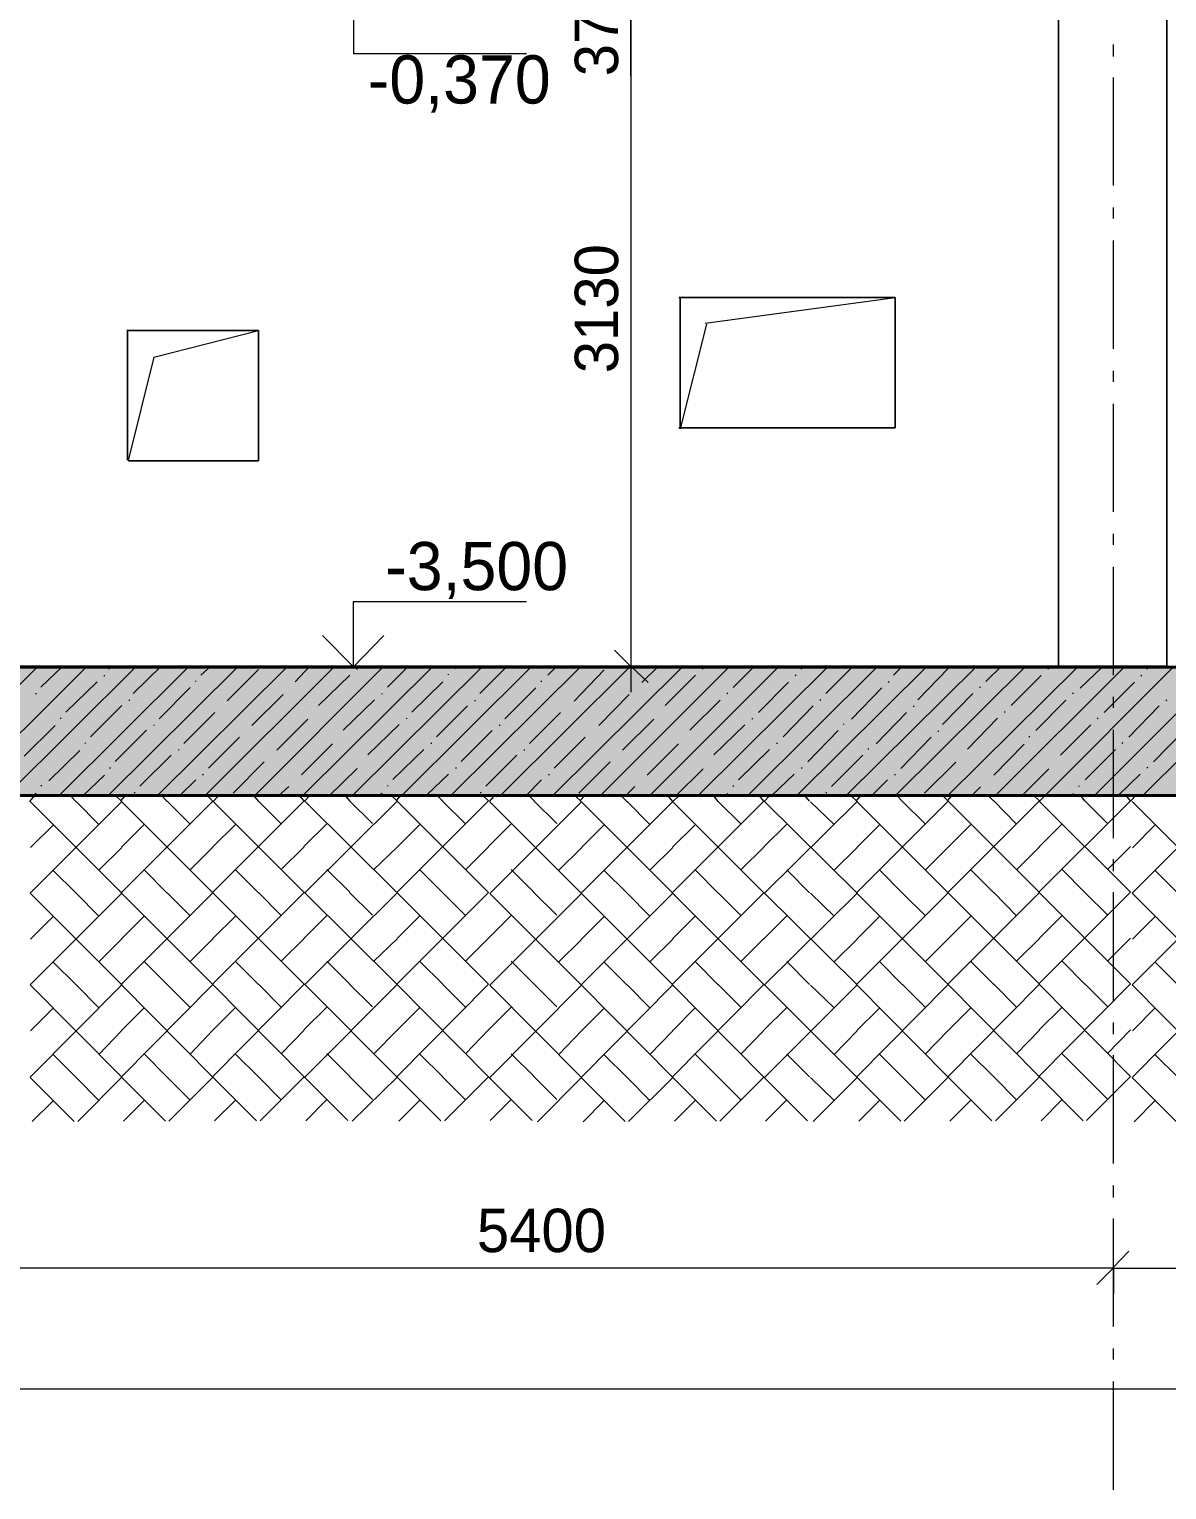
# Model space of a CAD drawing. Header units: millimetres. Extents: x -136833 to 49383, y -8033 to 344618.
# Drawn here: x -22950 to -17697, y -463 to 6284 of the extents above; entities that cross this region are included whole.
import ezdxf

# ---------------------------------------------------------------- set-up
doc = ezdxf.new("R2010")
doc.units = ezdxf.units.MM
doc.layers.add('PDF _Геометрия', color=7, linetype='Continuous', true_color=0x1d1d1d)
doc.layers.add('PDF _Сплошная заливка', color=7, linetype='Continuous', true_color=0xffffff)
doc.layers.add('PDF _Текст', color=7, linetype='Continuous')

msp = doc.modelspace()

# ---------------------------------------------------------------- hatches: boundary and pattern name
at = {"layer": 'PDF _Сплошная заливка', "transparency": 33554559}
h = msp.add_hatch(color=256, dxfattribs=at)
h.paths.add_polyline_path([(-50950.617204525, 2746.152383709788), (-50950.617204525, 3341.472330527752), (-104045.4232660861, 3341.472330527752), (-104045.4232660861, 2746.152383709788)])
h.paths.add_polyline_path([(-26352.24833949412, 3341.472330527752), (-26352.24833949412, 2746.152383709788), (646.2711272356682, 2746.152383709788), (646.2711272356391, 3341.472330527752), (-4602.735479654424, 3341.472330527752), (-4602.735479654424, 3279.519184087328), (-4848.253530621863, 3279.519184087328), (-4848.253530621863, 3341.472330527752)])
h.paths.add_polyline_path([(-26398.81210778105, 2746.152383709788), (-26398.81210778105, 3341.472330527752), (-50899.8203663938, 3341.472330527752), (-50899.8203663938, 2746.152383709788)])

# ---------------------------------------------------------------- linework, layer by layer
at = {"layer": 'PDF _Геометрия', "color": 7, "lineweight": 9}
for points in [[(-20171.69291830483, 19240.17057958358), (-20171.69291830483, 15239.73778873511), (-20171.69291830483, 14922.26440974363), (-20171.69291830483, 11040.35167173834), (-20171.69291830483, 10722.87828581214), (-20171.69291830483, 6841.026497061725), (-20171.69291830483, 6472.931013668903), (-20171.69291830483, 3221.244826264538)], [(-20171.69291830483, 6066.559127751815), (-20171.69291830483, 6506.913853595376), (-20171.69291830483, 6658.786935086261)], [(-18197.53426445866, 3341.96540177814), (-18197.53426445866, 6474.404342236988), (-18197.53426445866, 3341.96540177814), (-23099.22360341856, 3341.96540177814)], [(-22375.53502430864, 6471.70911707601), (-21452.70253368947, 6471.70911707601), (-21452.70253368947, 6171.405237707932)], [(-17697.41407215098, 3341.8202761692), (-17697.41407215098, 6473.991298729809), (-17697.41407215098, 3341.8202761692), (-18197.01347413896, 3341.8202761692)], [(-17943.08714907405, 6158.310796604436), (-17943.08714907405, 6213.328571397041)], [(-21454.57049727491, 6172.025761482345), (-20654.26503368946, 6172.025761482345)], [(-17943.08714907405, 5561.40907398943), (-17943.08714907405, 6060.933415303501)], [(-17943.08714907405, 5409.020826697038), (-17943.08714907405, 5459.791590999835)], [(-17943.08714907405, 4807.519900305263), (-17943.08714907405, 5307.472403433182)], [(-19828.29427802638, 4925.860382765958), (-18952.10157215099, 5044.324377331087), (-19950.96125684895, 5044.324377331087), (-18952.10157215099, 5044.324377331087), (-18952.10157215099, 4442.900222556648), (-19950.96125684895, 4442.900222556648), (-18952.10157215099, 4442.900222556648), (-18952.10157215099, 5044.324377331087)], [(-22374.23138205135, 4769.180138362347), (-21891.4044567664, 4891.425780654116), (-22492.37549263239, 4891.425780654116), (-21891.4044567664, 4891.425780654116), (-21891.4044567664, 4290.45474478814), (-22492.37549263239, 4290.45474478814), (-21891.4044567664, 4290.45474478814), (-21891.4044567664, 4891.425780654116)], [(-19943.15868590461, 4438.516439270382), (-19820.7313798433, 4921.276215254834)], [(-22492.29245637689, 4290.837000447354), (-22373.97657215102, 4768.848297501864)], [(-17943.08714907405, 4655.483846299831), (-17943.08714907405, 4706.399631783818)], [(-17943.08714907405, 4054.411074650468), (-17943.08714907405, 4553.659191204456)], [(-17943.08714907405, 3901.670641142545), (-17943.08714907405, 3952.586419555083)], [(-17943.08714907405, 3300.597869493179), (-17943.08714907405, 3800.55036554966)], [(-21757.80034294502, 3339.14039028718), (-21452.70253368947, 3339.14039028718), (-21452.70253368947, 3639.437571215726)], [(-21454.57049727491, 3640.61350739434), (-20654.26503368946, 3640.61350739434)], [(251.0965281952522, 3341.635848157676), (640.3263124645455, 3341.635848157676), (640.3263124645455, 2744.744145094653), (-104032.8002238456, 2744.744145094653)], [(-22327.28899841341, 3340.684997855612), (-21759.79387984332, 3340.684997855612)], [(-21604.24186567692, 3338.195970012289), (-21303.5438798433, 3338.195970012289)], [(-20171.69291830483, 3339.825835297327), (-20290.27392040292, 3339.825835297327)], [(-20171.91173880039, 3340.811502547725), (-20066.40445676638, 3340.811502547725)], [(-17943.08714907405, 3148.561815487757), (-17943.08714907405, 3199.477593900286)], [(-17943.08714907405, 2547.489043838384), (-17943.08714907405, 3046.730251591233)], [(-17943.08714907405, 2394.74861033047), (-17943.08714907405, 2449.904490431666)], [(-17943.08714907405, 1793.675838681097), (-17943.08714907405, 2297.157148122612)], [(-17943.08714907405, 1641.639784675674), (-17943.08714907405, 1696.084376473239)], [(-17943.08714907405, 1044.102735212476), (-17943.08714907405, 1544.048322467816)], [(-17943.08714907405, 887.8196707172474), (-17943.08714907405, 942.9755508184435)], [(-17943.08714907405, 290.9939095576801), (-17943.08714907405, 790.2351173105299)], [(-17943.08714907405, 561.828843015418), (-17943.08714907405, 667.9005086005991)], [(-23344.96627004353, 561.828843015418), (-17943.08714907405, 561.828843015418), (-17943.08714907405, 443.0299635631118)], [(-17941.92138945479, 561.3654535426404), (-11994.28907215092, 561.3654535426404), (-11994.28907215092, 442.3830325893587)], [(-17943.08714907405, 138.2465672486269), (-17943.08714907405, 189.1623456611642)], [(-103561.8408001549, 3.167346987033852), (175.3022740030137, 3.167346987033852)], [(-17943.08714907405, -462.826204400747), (-17943.08714907405, 37.12629165573344)]]:
    msp.add_lwpolyline(points, dxfattribs=at)
at = {"layer": 'PDF _Геометрия', "color": 7, "lineweight": 40}
for points in [[(-26094.16930326229, 6470.198517900822), (-7844.168879843215, 6470.198517900822), (-7844.168879843215, 3337.501468053694), (-26094.16930326229, 3337.501468053694)], [(-26349.72172588776, 2744.621698923375), (649.1003509261063, 2744.621698923375), (649.1003509261063, 3341.472330527752), (149.8081344410311, 3341.472330527752)]]:
    msp.add_lwpolyline(points, dxfattribs=at)
at = {"layer": 'PDF _Геометрия', "color": 7, "lineweight": 9}
for points in [[(-19943.56791830483, 5039.342342859168), (-19943.56791830483, 4438.278452905172)], [(-22496.81311061255, 4894.726541626268), (-22496.81311061255, 4292.951380550675)]]:
    msp.add_lwpolyline(points, close=True, dxfattribs=at)
at = {"layer": 'PDF _Геометрия', "color": 7, "lineweight": 18}
for points in [[(-21452.70253368947, 3339.14039028718), (-21596.6812751359, 3483.119131733624)], [(-21452.36136162185, 3338.407293447234), (-21312.31791830485, 3482.566898508586)], [(-20171.69291830483, 3339.825835297327), (-20247.97483931712, 3416.107756309603)], [(-20169.06178333552, 3338.299773223974), (-20092.72657215099, 3266.125587461564)], [(-17945.06887777182, 563.2626597666795), (-17872.89484138176, 638.9676584728231)], [(-17943.08714907405, 561.828843015418), (-18019.45736936375, 485.4586297971846)]]:
    msp.add_lwpolyline(points, dxfattribs=at)
at = {"layer": 'PDF _Геометрия', "lineweight": 9}
for points in [[(-23510.08124602296, 2745.416630171742), (-22909.19291830486, 3342.24753851492)], [(-23281.84155153274, 2745.671574246519), (-22681.06791830486, 3342.37939633242)], [(-23054.27971853492, 2745.883314413303), (-22452.94291830486, 3342.462446596214)], [(-22896.73701339688, 3244.690815862989), (-22795.13041830486, 3342.235795696578)], [(-22817.30372327811, 2740.23182073087), (-22216.04387984333, 3337.40874672928)], [(-22589.04851785752, 2740.336580580803), (-21987.91887984332, 3337.374909391564)], [(-22583.97483931713, 3329.785564873145), (-22567.00541830485, 3342.684972072143)], [(-22470.15313337195, 3215.87707792472), (-22338.88041830485, 3343.071394199264)], [(-22360.79439566139, 2741.053280263514), (-21759.79387984332, 3337.947408240922)], [(-22157.1012518085, 3300.459530359142), (-22110.75541830485, 3342.7185664874)], [(-22137.14036427908, 2744.041026135129), (-21540.44291830485, 3340.745165289843)], [(-22035.49825082433, 3181.387344739164), (-21891.4044567664, 3325.487810941419)], [(-21908.86677764947, 2744.607015456432), (-21312.31791830485, 3341.149167947057)], [(-21722.2612192111, 3269.245715649232), (-21654.50541830486, 3341.105090649232)], [(-21685.39735252349, 2745.094116248713), (-21084.19291830485, 3341.482085286773)], [(-21457.11565809349, 2744.811513214318), (-20856.06791830485, 3341.726307724471)], [(-21435.15445676638, 3325.665934763239), (-21435.15445676638, 3330.467323755775)], [(-21295.83547761946, 3244.347837608969), (-21198.25541830485, 3341.243409694459)], [(-21228.82836692448, 2745.140248337001), (-20627.94291830485, 3342.572332309405)], [(-21001.23160015176, 2745.377473075306), (-20399.81791830485, 3342.634664561613)], [(-20982.52340073968, 3328.786324232623), (-20970.13041830485, 3341.871915328477)], [(-20868.96317744958, 3214.772701371422), (-20742.00541830485, 3342.41773588062)], [(-20772.93450255379, 2746.216499960857), (-20171.69291830483, 3342.602427874969)], [(-20556.05144970017, 3300.010226695417), (-20513.88041830483, 3342.181265004477)], [(-20535.90433141243, 2740.587059559243), (-19934.7938798433, 3337.530676021389)], [(-20434.45992655028, 3180.558597724844), (-20294.52945676638, 3324.642669444615)], [(-20312.14859926965, 2744.131156153332), (-19715.44291830483, 3340.830034549631)], [(-20121.0585574556, 3265.662931875194), (-20048.8563798433, 3337.166815717849)], [(-20084.5212486949, 2743.970985497185), (-19487.31791830482, 3341.17431588724)], [(-19860.39326339685, 2744.401409724848), (-19259.19291830483, 3341.410067168964)], [(-19842.44984223637, 3327.732230513279), (-19838.27945676638, 3332.595414000453)], [(-19698.95633855024, 3243.352779129486), (-19601.38041830485, 3340.92869937488)], [(-19632.06956235823, 2744.724697964303), (-19031.06791830483, 3341.526262602728)], [(-19403.7402506832, 2744.936668012527), (-18802.94291830483, 3342.224654148557)], [(-19385.82472366048, 3328.301938960564), (-19373.25541830485, 3340.871244316214)], [(-19271.78604110007, 3214.736348323112), (-19145.13041830483, 3341.398807870651)], [(-19176.11273233859, 2745.026266730419), (-18574.81791830483, 3342.104210782371)], [(-18959.07558701649, 3299.735935983185), (-18917.00541830483, 3341.806104694843)], [(-18947.77362817399, 2745.698061532373), (-18346.69291830483, 3342.553516685363)], [(-18846.22105278858, 3186.047090188745), (-18706.4284952279, 3330.051669294456)], [(-18710.70068267576, 2740.659642921611), (-18109.7938798433, 3337.332476510571)], [(-18532.5615839883, 3270.450623111262), (-18460.75541830482, 3342.256788794733)], [(-18487.54817683368, 2743.841528058537), (-17890.44291830482, 3340.235173420409)], [(-18259.18527068741, 2744.124934883689), (-17662.31791830482, 3340.992287266262)], [(-18245.63358460578, 3327.384081304996), (-18241.40445676637, 3331.620100064817)], [(-18097.51643469029, 3239.822452284175), (-17995.73137984327, 3337.362436358441)], [(-18030.81676799808, 2744.274663712767), (-17434.19291830481, 3340.898513406018)], [(-17807.42571163304, 2744.279572248996), (-17206.06791830481, 3341.363199048669)], [(-17789.1260465813, 3327.796724168581), (-17776.38041830482, 3340.542352445043)], [(-22781.00844589357, 3129.68767453093), (-22637.19772599718, 3269.424342041505)], [(-22602.10157215102, 3295.178066177864), (-22602.10157215102, 3299.253411708386)], [(-22350.95476205861, 3098.083910963217), (-22207.26984138179, 3242.453806012359)], [(-22180.94772599716, 3270.139431479299), (-22180.94772599716, 3274.230294746253)], [(-21751.01984138177, 3242.649382588977), (-21751.01984138177, 3242.649382588977)], [(-21614.20674410711, 3159.989857036858), (-21470.25061061254, 3299.828941084249)], [(-21184.14730195953, 3129.294726796147), (-21040.32272599715, 3268.98641228872)], [(-21014.00061061254, 3300.778625298842), (-21014.00061061254, 3304.905760892424)], [(-20754.07585632282, 3097.755405420482), (-20610.39484138177, 3241.436413453724)], [(-20584.07272599716, 3269.324991075139), (-20584.07272599716, 3273.467948831462)], [(-20154.14484138177, 3242.536901587878), (-20154.14484138177, 3242.536901587878)], [(-20013.12862950463, 3159.732296846881), (-19873.37561061254, 3299.485315738974)], [(-19583.03568022084, 3128.167844359438), (-19443.44772599715, 3267.755798583133)], [(-19412.53777287429, 3296.966063511579), (-19408.35157215098, 3301.152264234876)], [(-19152.93747637427, 3097.059286287654), (-19013.51984138174, 3241.37548432369)], [(-18982.62570351221, 3265.950462657224), (-18978.42368753561, 3270.159325378298)], [(-18561.48734985139, 3244.458777287094), (-18557.26984138176, 3244.458777287094)], [(-18416.10882893289, 3159.210310615495), (-18276.50061061251, 3298.82541775265)], [(-17985.99820648452, 3127.854365494964), (-17846.57272599713, 3267.27985305974)], [(-17815.72151524371, 3296.101609483038), (-17811.47657215098, 3300.353469265473)], [(-22917.96695676641, 3212.707257659103), (-22917.96695676641, 3216.76435427374)], [(-22488.039072151, 3181.421109493501), (-22488.039072151, 3185.500657744295)], [(-21921.58339954527, 3067.063391374818), (-21777.34195676638, 3211.311513134774)], [(-21500.29119579424, 3045.775669060805), (-21356.18811061254, 3185.757502075033)], [(-21321.09195676638, 3211.631695740337), (-21321.09195676638, 3215.74753472441)], [(-20891.164072151, 3180.461635567973), (-20891.164072151, 3184.593289805366)], [(-20319.84129983117, 3066.714927281894), (-20180.46695676638, 3210.253849795869)], [(-19899.20678052619, 3045.298081407783), (-19759.31311061254, 3185.198551260441)], [(-19728.3915381199, 3214.170545466796), (-19724.21695676637, 3218.351928862935)], [(-19298.47946875783, 3182.800871544791), (-19294.289072151, 3186.998095963544)], [(-18732.29780974248, 3071.971267556863), (-18592.3659952279, 3215.41201784434)], [(-18302.18488201618, 3044.513870143427), (-18162.43811061252, 3184.267537200639)], [(-18131.57528048933, 3213.573811168638), (-18127.34195676637, 3217.807141951739)], [(-17701.66321112725, 3182.373658513466), (-17697.41407215098, 3186.622804576246)], [(-22667.09429848511, 3015.748463268811), (-22523.13522599718, 3159.707535756749)], [(-22237.03991077955, 2984.253266555173), (-22093.20734138177, 3128.092496001488)], [(-22066.88522599716, 3159.903335262849), (-22066.88522599716, 3159.903335262849)], [(-21636.95734138177, 3129.114035636846), (-21636.95734138177, 3129.114035636846)], [(-21070.23105661277, 3015.18157175024), (-20926.26022599715, 3158.459522985381)], [(-20640.15890710551, 2983.733739424623), (-20496.33234138177, 3127.567060911429)], [(-20470.01022599716, 3159.638904474307), (-20470.01022599716, 3159.638904474307)], [(-20040.08234138176, 3128.105656185012), (-20040.08234138176, 3128.105656185012)], [(-19469.11313420856, 3014.526357606196), (-19329.38522599713, 3158.450197091662)], [(-19039.01423332815, 2982.803653042293), (-18899.45734138177, 3127.270852427197)], [(-18868.56739939573, 3156.086226324224), (-18864.3611875356, 3156.086226324224)], [(-18447.42904573494, 3130.474646569627), (-18443.20734138176, 3130.474646569627)], [(-17872.073562527, 3013.943968428147), (-17732.51022599713, 3157.755152893201)], [(-22974.46075487063, 2926.550088083163), (-22830.22657215102, 3066.723946585405)], [(-22803.9044567664, 3098.079270975532), (-22803.9044567664, 3102.821862834632)], [(-22553.18015107665, 2901.052380760274), (-22409.07272599716, 3045.159805839762)], [(-22373.97657215102, 3066.907080673866), (-22373.97657215102, 3070.990831644954)], [(-21952.82272599716, 3046.188411355782), (-21952.82272599716, 3046.188411355782)], [(-21806.98690279046, 2953.339906073244), (-21663.2794567664, 3097.047352097309)], [(-21386.37564748134, 2932.16452278507), (-21242.12561061254, 3071.604885626956)], [(-21207.02945676638, 3097.509566111613), (-21207.02945676638, 3101.636314144061)], [(-20956.31481126607, 2900.987253015986), (-20812.19772599715, 3044.410748138394)], [(-20777.101572151, 3066.445857984879), (-20777.101572151, 3070.581715003375)], [(-20355.94772599715, 3045.032290799908), (-20355.94772599715, 3045.032290799908)], [(-20210.08822608805, 2952.796861055204), (-20066.40445676638, 3096.480630376848)], [(-19789.46922451947, 2931.482078999393), (-19645.25061061252, 3070.822422321714)], [(-19610.15445676638, 3097.049906859383), (-19610.15445676638, 3101.235492975812)], [(-19355.19058819629, 2900.107088395488), (-19215.32272599715, 3044.168252043911)], [(-19189.00061061252, 3071.375558085782), (-19189.00061061252, 3075.576661938635)], [(-18754.50909527928, 3041.930548945197), (-18750.2986875356, 3041.930548945197)], [(-18617.66658117011, 2957.806010591124), (-18478.3034952279, 3101.396379527826)], [(-18188.26093509949, 2930.444095855654), (-18048.37561061252, 3070.329420342631)], [(-18017.51697637286, 3098.970121228332), (-18013.27945676637, 3103.207647901966)], [(-17758.14891856948, 2899.244622590971), (-17618.44772599713, 3043.197858982018)], [(-22689.84195676641, 2984.058727560278), (-22689.84195676641, 2988.124215941977)], [(-22123.12505950051, 2870.342838821201), (-21979.14484138179, 3014.329723825217)], [(-21693.07135447756, 2838.854308596153), (-21549.21695676638, 2982.708706307339)], [(-21522.89484138177, 3014.816401967216), (-21522.89484138177, 3014.816401967216)], [(-21092.9669567664, 2983.312979105397), (-21092.9669567664, 2987.443929858136)], [(-20526.2419578882, 2869.637658693094), (-20382.26984138177, 3013.609768277719)], [(-20096.17057982988, 2838.105516327202), (-19952.34195676638, 2982.626240374037)], [(-19926.01984138177, 3014.290884241321), (-19926.01984138177, 3014.290884241321)], [(-19496.09195676637, 2982.634287889819), (-19496.09195676637, 2986.817261010397)], [(-18925.09099028204, 2869.171538981765), (-18785.39484138174, 3013.076804584644)], [(-18494.97925372137, 2837.971414118209), (-18355.46695676637, 2981.708643029116)], [(-18333.37074161846, 3016.407937527197), (-18329.14484138176, 3016.407937527197)], [(-17903.45867225638, 2984.987113561946), (-17899.21695676637, 2989.235740482621)], [(-22859.87208640711, 2812.336893649613), (-22716.16407215102, 2951.973765095473)], [(-22439.26600366819, 2786.952919453107), (-22295.01022599718, 2931.208697124136)], [(-22259.914072151, 2952.989873930451), (-22259.914072151, 2957.07782762182)], [(-21838.76022599716, 2931.699794072144), (-21838.76022599716, 2931.699794072144)], [(-21271.77518299545, 2817.788690696282), (-21128.06311061254, 2957.371098595117)], [(-20842.39856591936, 2786.705013142248), (-20698.13522599716, 2930.280809610041)], [(-20663.039072151, 2952.348916722559), (-20663.039072151, 2956.488962727007)], [(-20241.88522599716, 2931.040208335025), (-20241.88522599716, 2931.040208335025)], [(-19674.85009000207, 2816.890224400465), (-19531.18811061254, 2957.065196357265)], [(-19245.46553951682, 2785.598415151499), (-19101.26022599713, 2929.803728671189)], [(-19074.93811061252, 2957.052431545907), (-19074.93811061252, 2961.948359941621)], [(-18645.01022599713, 2930.485540812238), (-18645.01022599713, 2930.485540812238)], [(-18074.3369881828, 2816.28485466138), (-17934.31311061252, 2956.308725159673)], [(-22703.88580115055, 2740.791968913173), (-22602.10157215102, 2837.831573577186)], [(-22579.84914103162, 2869.951783405354), (-22575.7794567664, 2874.021474457814)], [(-22149.93707166956, 2838.999554377652), (-22145.851572151, 2843.085053896198)], [(-22009.21020822146, 2755.672229139896), (-21865.08234138177, 2899.806769701622)], [(-21566.12443147974, 2741.430551477605), (-21435.15445676638, 2868.971922633832)], [(-21408.83234138177, 2900.437597713812), (-21408.83234138177, 2900.437597713812)], [(-21115.86833106629, 2746.001183092279), (-21014.00061061254, 2843.056147862547)], [(-20978.9044567664, 2869.035214644186), (-20978.9044567664, 2873.856195796004)], [(-20548.976572151, 2838.164045371249), (-20548.976572151, 2842.315039866874)], [(-20412.32500867089, 2755.460400462966), (-20268.20734138177, 2899.578067752081)], [(-19965.55780128004, 2741.405547023095), (-19838.27945676638, 2867.991093519585)], [(-19811.95734138176, 2899.695193015913), (-19811.95734138176, 2899.695193015913)], [(-19519.04566448399, 2745.492623900574), (-19417.12561061252, 2842.524607679178)], [(-19382.02945676637, 2868.824867868457), (-19382.02945676637, 2873.018859425442)], [(-18952.10157215099, 2837.715185392876), (-18952.10157215099, 2841.925017972476)], [(-18815.38105982206, 2754.758318115174), (-18671.33234138174, 2898.807036555482)], [(-18368.36102531284, 2740.568124469927), (-18241.40445676637, 2867.524693016413)], [(-18215.08234138176, 2899.440888282185), (-18215.08234138176, 2899.440888282185)], [(-17922.19069562455, 2744.523826378733), (-17820.25061061252, 2842.212367815525)], [(-17789.4003681399, 2870.928438770877), (-17785.15445676637, 2875.17435014443)], [(-22895.70290627723, 2787.214821245628), (-22891.64484138179, 2791.279498332352)], [(-22253.1464637337, 2744.979067358389), (-22180.94772599716, 2817.177811906383)], [(-21797.51574431946, 2743.487875097234), (-21751.01984138177, 2785.88374746631)], [(-21724.69772599716, 2817.824633793532), (-21724.69772599716, 2817.824633793532)], [(-21294.76984138177, 2786.661527173685), (-21294.76984138177, 2790.778334438571)], [(-20655.93340304076, 2744.209016558857), (-20584.07272599716, 2816.062943098442)], [(-20196.45048911836, 2743.159541984288), (-20154.14484138177, 2785.46518972088)], [(-20127.82272599715, 2816.96694836292), (-20127.82272599715, 2816.96694836292)], [(-19697.89484138176, 2785.717376041072), (-19697.89484138176, 2789.892925675408)], [(-19059.37246119631, 2743.886743962267), (-18987.19772599713, 2816.061479161431)], [(-18599.47242809717, 2742.245245171552), (-18557.26984138176, 2784.447831886987)], [(-18530.94772599715, 2816.171961466164), (-18530.94772599715, 2816.171961466164)], [(-18101.01984138176, 2785.213126952597), (-18101.01984138176, 2789.447418956369)], [(-22934.88254932186, 2742.453784617567), (-22917.96695676641, 2755.305669944823)], [(-22465.79083691517, 2755.765069528569), (-22461.7169567664, 2759.838949677332)], [(-21338.25246880036, 2742.11740258661), (-21321.09195676638, 2754.471632731137)], [(-20864.8419567664, 2755.36281120404), (-20864.8419567664, 2759.502167397343)], [(-19740.92889322786, 2741.443105420266), (-19724.21695676637, 2753.973658485623)], [(-19267.96695676637, 2754.941099969593), (-19267.96695676637, 2759.13929424686)], [(-18140.04883275254, 2740.544404608933), (-18127.34195676637, 2753.251280595104)]]:
    msp.add_lwpolyline(points, dxfattribs=at)
at = {"layer": 'PDF _Геометрия', "color": 28, "lineweight": 9, "true_color": 0x0e0e0e}
for points in [[(-22947.71201592633, 2717.160241781733), (-22926.74099522796, 2742.868570907712)], [(-22946.17954912627, 1442.397590249238), (-22523.13522599718, 1869.520168484444), (-22946.17954912627, 2293.247516805764), (-22523.13522599718, 2716.291833144403), (-22548.2612514995, 2741.417865437196)], [(-22726.17262991665, 1238.683795416769), (-22523.13522599718, 1442.397590249238), (-22946.17954912627, 1869.520168484444), (-22523.13522599718, 2293.247516805764), (-22946.17954912627, 2716.291833144403)], [(-22733.71214907408, 2715.529105483022), (-22758.79037238759, 2741.282439655361)], [(-22628.42368753563, 2610.350422999359), (-22734.2514414332, 2716.184804865315)], [(-22526.6382564137, 2718.923603160324), (-22505.58714907408, 2744.053612178396)], [(-22525.27078861507, 1443.409610290767), (-22101.98137984332, 1871.471756481455), (-22525.27078861507, 2294.761172069527), (-22101.98137984332, 2718.057240363924), (-22127.20300972329, 2743.27221072128)], [(-22305.10571577857, 1240.278614832879), (-22101.98137984332, 1443.409610290767), (-22525.27078861507, 1871.471756481455), (-22101.98137984332, 2294.761172069527), (-22525.27078861507, 2718.057240363924)], [(-22523.13522599718, 2716.291833144403), (-22523.13522599718, 2716.291833144403)], [(-22523.13522599718, 2716.291833144403), (-22523.13522599718, 2716.291833144403)], [(-22312.55830292024, 2716.905087548831), (-22337.7321306114, 2742.756592984676)], [(-22207.26984138179, 2611.858809961174), (-22312.82233150094, 2717.411300080329)], [(-22104.35837451999, 1445.205246203871), (-21680.82753368947, 1872.838692847342), (-22104.35837451999, 2295.68131067205), (-21680.82753368947, 2719.212144660439), (-21702.03547736815, 2744.529385760226)], [(-21884.04028175079, 1241.992498142553), (-21680.82753368947, 1445.205246203871), (-22104.35837451999, 1872.838692847342), (-21680.82753368947, 2295.68131067205), (-22104.35837451999, 2719.212144660439)], [(-22101.98137984332, 2718.057240363924), (-22101.98137984332, 2718.057240363924)], [(-22101.98137984332, 2718.057240363924), (-22101.98137984332, 2718.057240363924)], [(-22100.8868696123, 2717.041055396682), (-22075.65926445871, 2742.268660550272)], [(-21891.4044567664, 2718.367816996092), (-21912.57235712447, 2743.637249064911)], [(-21786.11599522793, 2612.771119699634), (-21892.06896906582, 2718.724093537529)], [(-21680.82753368947, 2719.212144660439), (-21680.82753368947, 2719.212144660439)], [(-21680.82753368947, 2719.212144660439), (-21680.82753368947, 2719.212144660439)], [(-21679.8286278361, 2718.323840649223), (-21654.50541830486, 2744.335442461713)], [(-21678.12237824025, 1443.302954374893), (-21250.89964907408, 1871.216566466087), (-21678.12237824025, 2294.314164030694), (-21250.89964907408, 2717.411761595292), (-21276.31447946724, 2742.826598856972)], [(-21458.33002335588, 1239.997711694673), (-21250.89964907408, 1443.302954374893), (-21678.12237824025, 1871.216566466087), (-21250.89964907408, 2294.314164030694), (-21678.12237824025, 2717.411761595292)], [(-21470.25061061254, 2719.894055046497), (-21491.49859761183, 2745.259091492967)], [(-21364.96214907408, 2614.423322636932), (-21470.63213814337, 2720.086608007655)], [(-21254.64460788597, 2720.346423255777), (-21233.35157215099, 2745.765244034269)], [(-21253.06151182436, 1444.599676064655), (-20829.74580292022, 1872.736037712674), (-21253.06151182436, 2296.051746616808), (-20829.74580292022, 2719.367455520952), (-20855.25623769105, 2744.184415328466)], [(-21033.12909102783, 1241.903127141638), (-20829.74580292022, 1444.599676064655), (-21253.06151182436, 1872.736037712674), (-20829.74580292022, 2296.051746616808), (-21253.06151182436, 2719.367455520952)], [(-21250.89964907408, 2717.411761595292), (-21250.89964907408, 2717.411761595292)], [(-21250.89964907408, 2717.411761595292), (-21250.89964907408, 2717.411761595292)], [(-21040.32272599715, 2718.472018706835), (-21065.78535857916, 2743.934651288832)], [(-20935.03426445869, 2613.125041803231), (-21041.11045337614, 2718.508405484069)], [(-20829.74580292022, 2719.367455520952), (-20829.74580292022, 2719.367455520952)], [(-20829.74580292022, 2719.367455520952), (-20829.74580292022, 2719.367455520952)], [(-20824.79847838351, 2715.981215590774), (-20803.42368753561, 2740.803988240225)], [(-20823.36761907316, 1440.820868397382), (-20399.81791830485, 1867.830938433043), (-20823.36761907316, 2291.373877653342), (-20399.81791830485, 2714.923585342377), (-20425.4259492112, 2739.842249782742)], [(-20603.28993028979, 1237.348863333168), (-20399.81791830485, 1440.820868397382), (-20823.36761907316, 1867.830938433043), (-20399.81791830485, 2291.373877653342), (-20823.36761907316, 2714.923585342377)], [(-20619.1688798433, 2720.087470010635), (-20644.72711680295, 2744.950932553581)], [(-20513.88041830483, 2614.167160727237), (-20619.65909313421, 2719.945835556618)], [(-20407.88185580386, 2720.129450927997), (-20382.26984138177, 2745.045235970109)], [(-20401.71243552562, 1442.189506910573), (-19978.66407215099, 1869.403091590847), (-20401.71243552562, 2293.14339509486), (-19978.66407215099, 2716.191758469496), (-19999.50375920856, 2741.888606962094)], [(-20182.19699450032, 1238.656584561249), (-19978.66407215099, 1442.189506910573), (-20401.71243552562, 1869.403091590847), (-19978.66407215099, 2293.14339509486), (-20401.71243552562, 2716.191758469496)], [(-20399.81791830485, 2714.923585342377), (-20399.81791830485, 2714.923585342377)], [(-20399.81791830485, 2714.923585342377), (-20399.81791830485, 2714.923585342377)], [(-20189.24099522793, 2715.298484742242), (-20214.89682832309, 2740.954324771056)], [(-20083.95253368946, 2610.190252900336), (-20189.44345166266, 2715.681170873541)], [(-19980.73626633128, 1443.550290298969), (-19557.51022599715, 1870.957051404191), (-19980.73626633128, 2294.183091738328), (-19557.51022599715, 2717.409132072474), (-19578.42742603253, 2743.208378706528)], [(-19760.40434013207, 1239.954850336461), (-19557.51022599715, 1443.550290298969), (-19980.73626633128, 1870.957051404191), (-19557.51022599715, 2294.183091738328), (-19980.73626633128, 2717.409132072474)], [(-19978.66407215099, 2716.191758469496), (-19978.66407215099, 2716.191758469496)], [(-19978.66407215099, 2716.191758469496), (-19978.66407215099, 2716.191758469496)], [(-19978.05156732397, 2715.813525865728), (-19952.34195676638, 2740.831035439986)], [(-19768.08714907408, 2716.88980530867), (-19788.96559262055, 2742.641249740972)], [(-19662.7986875356, 2611.205908479235), (-19768.6823429681, 2717.089570877683)], [(-19557.51022599715, 2717.409132072474), (-19557.51022599715, 2717.409132072474)], [(-19557.51022599715, 2717.409132072474), (-19557.51022599715, 2717.409132072474)], [(-19556.29183728853, 2717.156358144167), (-19531.18811061254, 2742.266898432678)], [(-19555.20481574994, 1441.936306579605), (-19127.58234138176, 1869.565618751883), (-19555.20481574994, 2292.991564068077), (-19127.58234138176, 2716.41750938426), (-19152.77519830067, 2741.610373301945)], [(-19330.5468440953, 1238.971803866066), (-19127.58234138176, 1441.936306579605), (-19555.20481574994, 1869.565618751883), (-19127.58234138176, 2292.991564068077), (-19555.20481574994, 2716.41750938426)], [(-19346.93330292021, 2718.428074427725), (-19367.88925944451, 2743.579315653728)], [(-19232.87080292022, 2609.996244960307), (-19342.65153611283, 2715.584322224192)], [(-19131.03382203299, 2718.431436526772), (-19110.03426445868, 2743.635007529535)], [(-19130.01132640749, 1443.24319895281), (-18706.4284952279, 1871.044914724916), (-19130.01132640749, 2293.921161094825), (-18706.4284952279, 2717.510855321901), (-18731.71435761767, 2742.796717711669)], [(-18909.44257532278, 1240.229118857914), (-18706.4284952279, 1443.24319895281), (-19130.01132640749, 1871.044914724916), (-18706.4284952279, 2293.921161094825), (-19130.01132640749, 2717.510855321901)], [(-19127.58234138176, 2716.41750938426), (-19127.58234138176, 2716.41750938426)], [(-19127.58234138176, 2716.41750938426), (-19127.58234138176, 2716.41750938426)], [(-18917.00541830483, 2717.059990473609), (-18942.24477795917, 2742.306200553733)], [(-18811.71695676638, 2611.601234847777), (-18917.68834108952, 2716.873547849194)], [(-18709.95748885696, 2719.615522312753), (-18688.88041830483, 2744.912124029767)], [(-18708.30172552522, 1444.465470246661), (-18285.27464907405, 1872.429244478201), (-18708.30172552522, 2295.456320929362), (-18285.27464907405, 2719.192574072372), (-18310.65351693468, 2744.571441933002)], [(-18488.32627093262, 1241.413855438553), (-18285.27464907405, 1444.465470246661), (-18708.30172552522, 1872.429244478201), (-18285.27464907405, 2295.456320929362), (-18708.30172552522, 2719.192574072372)], [(-18706.4284952279, 2717.510855321901), (-18706.4284952279, 2717.510855321901)], [(-18706.4284952279, 2717.510855321901), (-18706.4284952279, 2717.510855321901)], [(-18495.85157215099, 2718.453524492505), (-18521.18393727618, 2743.785896655242)], [(-18390.56311061251, 2612.396070879507), (-18496.22298850302, 2718.757600799138)], [(-18287.28150126473, 1446.298502161876), (-17864.12080292021, 1873.709120571782), (-18287.28150126473, 2296.869811840018), (-17864.12080292021, 2720.03051018454), (-17885.34966972058, 2745.502383516022)], [(-18067.21167518683, 1243.207629895264), (-17864.12080292021, 1446.298502161876), (-18287.28150126473, 1873.709120571782), (-17864.12080292021, 2296.869811840018), (-18287.28150126473, 2720.03051018454)], [(-18285.27464907405, 2719.192574072372), (-18285.27464907405, 2719.192574072372)], [(-18285.27464907405, 2719.192574072372), (-18285.27464907405, 2719.192574072372)], [(-18284.337214392, 2718.613074872593), (-18258.95253368944, 2743.997762627215)], [(-18074.69772599713, 2719.717228565844), (-18095.8878363086, 2745.142599161897)], [(-17969.40926445866, 2613.765062154806), (-18075.45670723828, 2719.812504934421)], [(-17864.12080292021, 2720.03051018454), (-17864.12080292021, 2720.03051018454)], [(-17864.12080292021, 2720.03051018454), (-17864.12080292021, 2720.03051018454)], [(-17863.276373709, 2719.571964909536), (-17837.79868753559, 2745.056566194936)], [(-17857.50896784996, 1441.643148073857), (-17434.19291830481, 1869.224958707005), (-17857.50896784996, 2292.541015354828), (-17434.19291830481, 2715.864004203558), (-17455.50091293672, 2741.430820619881)], [(-17637.32635665365, 1238.509709725023), (-17434.19291830481, 1441.643148073857), (-17857.50896784996, 1869.224958707005), (-17434.19291830481, 2292.541015354828), (-17857.50896784996, 2715.864004203558)], [(-22944.62683581906, 2503.755316567241), (-22839.00061061257, 2609.381541773738)], [(-22523.87604704734, 2505.150398785144), (-22417.84676445869, 2611.179681373772)], [(-22102.44565028339, 2506.637844256294), (-21996.69291830485, 2612.390576234819)], [(-21681.69228784827, 2508.207727474538), (-21575.539072151, 2613.678761516151)], [(-21251.4884214254, 2506.132260355574), (-21145.61118753561, 2612.002777399169)], [(-20830.03836063689, 2507.806705417398), (-20724.45734138177, 2613.3877246725)], [(-20400.51402281894, 2503.77135263833), (-20294.52945676638, 2609.065908809075)], [(-19979.06289731538, 2504.756290523915), (-19873.37561061254, 2610.443577226771)], [(-19558.30178862084, 2506.397222495581), (-19452.22176445869, 2611.775278082318)], [(-19128.07019489017, 2504.415411238967), (-19022.29387984329, 2610.89636189606)], [(-18707.30648728884, 2505.933694385997), (-18601.14003368944, 2612.100147985381)], [(-18285.83984787067, 2507.334428591871), (-18179.9861875356, 2613.188088926937)], [(-17855.60204331466, 2503.004536867696), (-17750.0583029202, 2609.253836360379)], [(-22629.06374424027, 2399.176035048865), (-22523.13522599718, 2504.428162378969)], [(-22207.63399089215, 2400.413783118372), (-22101.98137984332, 2506.066394167215)], [(-21786.88062845706, 2401.734405439635), (-21680.82753368947, 2507.787500207213)], [(-21360.79582651627, 2400.091920406635), (-21250.89964907408, 2505.862966247255)], [(-20935.9214693515, 2401.533938084786), (-20829.74580292022, 2507.709597621702)], [(-20505.70365657029, 2397.26637746679), (-20399.81791830485, 2503.152108811501)], [(-20084.25317448903, 2398.732497432892), (-19978.66407215099, 2504.321606717494)], [(-19663.49206579447, 2400.164931535658), (-19557.51022599715, 2506.146778305391)], [(-19233.26112179052, 2398.670351475613), (-19127.58234138176, 2504.355969688467)], [(-18812.49741418917, 2399.996943103578), (-18706.4284952279, 2506.065869089457)], [(-18391.03141818685, 2401.213090042152), (-18285.27464907405, 2506.969859154941)], [(-17970.2651369221, 2403.014145841907), (-17864.12080292021, 2508.446704245144)], [(-22733.71214907408, 2292.607897182289), (-22839.43913862611, 2398.341508391853)], [(-22312.55830292024, 2293.733601597226), (-22418.6883498544, 2399.87029543233)], [(-21891.4044567664, 2294.956405363241), (-21997.25730967461, 2400.809258271455)], [(-21470.25061061254, 2296.935887995965), (-21575.82112216798, 2402.506392696362)], [(-21040.32272599715, 2295.264078640769), (-21146.29943740077, 2400.548607653041)], [(-20619.1688798433, 2296.666565931832), (-20724.84872688555, 2402.353161374481)], [(-20189.24099522793, 2292.346229846059), (-20295.32438906762, 2397.73897038809)], [(-19768.08714907408, 2293.754713491563), (-19873.87262014176, 2399.540184559245)], [(-19346.93330292021, 2295.120476911129), (-19452.40888616622, 2400.596067142448)], [(-18917.00541830483, 2293.557734296067), (-19022.87926798985, 2399.431590992775)], [(-18495.85157215099, 2294.792699011819), (-18601.41455881923, 2400.35568568006)], [(-18074.69772599713, 2295.915022336488), (-18180.64827755447, 2401.865573893828)], [(-17644.76984138174, 2292.006931925448), (-17750.40982958263, 2397.64691303659)], [(-22207.26984138179, 2188.29220716345), (-22312.82233150094, 2293.844697282614)], [(-22101.98137984332, 2294.761172069527), (-22101.98137984332, 2294.761172069527)], [(-22101.98137984332, 2294.761172069527), (-22101.98137984332, 2294.761172069527)], [(-21786.11599522793, 2189.640119171993), (-21892.06896906582, 2295.59309300989)], [(-21680.82753368947, 2295.68131067205), (-21680.82753368947, 2295.68131067205)], [(-21680.82753368947, 2295.68131067205), (-21680.82753368947, 2295.68131067205)], [(-21364.96214907408, 2191.066608432523), (-21470.63213814337, 2296.736597501816)], [(-21250.89964907408, 2294.314164030694), (-21250.89964907408, 2294.314164030694)], [(-21250.89964907408, 2294.314164030694), (-21250.89964907408, 2294.314164030694)], [(-20935.03426445869, 2189.51984772583), (-21041.11045337614, 2295.596036643267)], [(-20829.74580292022, 2296.051746616808), (-20829.74580292022, 2296.051746616808)], [(-20829.74580292022, 2296.051746616808), (-20829.74580292022, 2296.051746616808)], [(-20513.88041830483, 2191.04572052594), (-20619.65909313421, 2296.824388441587)], [(-19662.7986875356, 2188.371955884152), (-19768.6823429681, 2294.255611316658)], [(-19557.51022599715, 2294.183091738328), (-19557.51022599715, 2294.183091738328)], [(-19557.51022599715, 2294.183091738328), (-19557.51022599715, 2294.183091738328)], [(-18706.4284952279, 2293.921161094825), (-18706.4284952279, 2293.921161094825)], [(-18706.4284952279, 2293.921161094825), (-18706.4284952279, 2293.921161094825)], [(-18390.56311061251, 2189.048032352289), (-18496.22298850302, 2295.41643720796)], [(-18285.27464907405, 2295.456320929362), (-18285.27464907405, 2295.456320929362)], [(-18285.27464907405, 2295.456320929362), (-18285.27464907405, 2295.456320929362)], [(-17969.40926445866, 2190.990635556825), (-18075.45670723828, 2296.326952464494)], [(-17864.12080292021, 2296.869811840018), (-17864.12080292021, 2296.869811840018)], [(-17864.12080292021, 2296.869811840018), (-17864.12080292021, 2296.869811840018)], [(-22628.42368753563, 2187.032772656722), (-22734.2514414332, 2292.86052655428)], [(-22523.13522599718, 2293.247516805764), (-22523.13522599718, 2293.247516805764)], [(-22523.13522599718, 2293.247516805764), (-22523.13522599718, 2293.247516805764)], [(-20399.81791830485, 2291.373877653342), (-20399.81791830485, 2291.373877653342)], [(-20399.81791830485, 2291.373877653342), (-20399.81791830485, 2291.373877653342)], [(-20083.95253368946, 2186.843973700242), (-20189.44345166266, 2292.334891673448)], [(-19978.66407215099, 2293.14339509486), (-19978.66407215099, 2293.14339509486)], [(-19978.66407215099, 2293.14339509486), (-19978.66407215099, 2293.14339509486)], [(-19232.87080292022, 2186.264589589981), (-19342.65153611283, 2292.549171504504)], [(-19127.58234138176, 2292.991564068077), (-19127.58234138176, 2292.991564068077)], [(-19127.58234138176, 2292.991564068077), (-19127.58234138176, 2292.991564068077)], [(-18811.71695676638, 2187.701984081942), (-18917.68834108952, 2293.680225141717)], [(-22944.62683581906, 2080.562717611357), (-22839.00061061257, 2186.188942817852)], [(-22523.87604704734, 2081.697014782357), (-22417.84676445869, 2187.732937961076)], [(-22102.44565028339, 2082.947308349939), (-21996.69291830485, 2188.700040328465)], [(-21681.69228784827, 2084.277046341124), (-21575.539072151, 2190.430262038383)], [(-21251.4884214254, 2083.321574300823), (-21145.61118753561, 2189.192091344429)], [(-20830.03836063689, 2084.788517508591), (-20724.45734138177, 2190.369529862882)], [(-20400.51402281894, 2079.82633442355), (-20294.52945676638, 2185.810900476129)], [(-19979.06289731538, 2081.321339363464), (-19873.37561061254, 2187.701209611553)], [(-19558.30178862084, 2082.779094422381), (-19452.22176445869, 2188.859118584533)], [(-19128.07019489017, 2081.303299931235), (-19022.29387984329, 2187.079621983362)], [(-18707.30648728884, 2082.661719905874), (-18601.14003368944, 2188.828180536343)], [(-18285.83984787067, 2083.919787251613), (-18179.9861875356, 2189.773447586679)], [(-17855.60204331466, 2080.137864016936), (-17750.0583029202, 2185.674684040388)], [(-22629.06374424027, 1975.448686727536), (-22523.13522599718, 2081.38383924987)], [(-22207.63399089215, 1977.1243675303), (-22101.98137984332, 2082.776978579145)], [(-21786.88062845706, 1978.210249375129), (-21680.82753368947, 2084.263344142705)], [(-21360.79582651627, 1976.987612306707), (-21250.89964907408, 2082.765361814133)], [(-20935.9214693515, 1978.224964959362), (-20829.74580292022, 2084.393895611915)], [(-20505.70365657029, 1973.716669777755), (-20399.81791830485, 2079.602408043193)], [(-20084.25317448903, 1975.684141004826), (-19978.66407215099, 2081.273243342858)], [(-19663.49206579447, 1976.938891201521), (-19557.51022599715, 2082.920730998851)], [(-19233.26112179052, 1975.244406159419), (-19127.58234138176, 2080.930024372284)], [(-18812.49741418917, 1976.414118948606), (-18706.4284952279, 2082.48303790987)], [(-18391.03141818685, 1978.186013590991), (-18285.27464907405, 2083.942782703783)], [(-17970.2651369221, 1979.141678975019), (-17864.12080292021, 2085.286012976908)], [(-22733.71214907408, 1869.011584800265), (-22839.43913862611, 1974.745196009829)], [(-22312.55830292024, 1870.568769349941), (-22418.6883498544, 1976.021138539417)], [(-21891.4044567664, 1871.544993730397), (-21997.25730967461, 1977.397846638604)], [(-21470.25061061254, 1873.294889018883), (-21575.82112216798, 1978.86540057434)], [(-21040.32272599715, 1872.056138574694), (-21146.29943740077, 1977.340667586966)], [(-20619.1688798433, 1873.25241716071), (-20724.84872688555, 1978.93225729568)], [(-20189.24099522793, 1868.703321652199), (-20295.32438906762, 1974.786715491907)], [(-19768.08714907408, 1869.926387753897), (-19873.87262014176, 1976.405085782656)], [(-19346.93330292021, 1871.806061723354), (-19452.40888616622, 1977.288469625845)], [(-18917.00541830483, 1870.048634704431), (-19022.87926798985, 1975.929334815234)], [(-18495.85157215099, 1871.839750769574), (-18601.41455881923, 1977.402737437816)], [(-18074.69772599713, 1872.816391339805), (-18180.64827755447, 1978.766942897143)], [(-17644.76984138174, 1868.747703289678), (-17750.40982958263, 1974.38769149057)], [(-22628.42368753563, 1763.708494345686), (-22734.2514414332, 1869.536248243253)], [(-22523.13522599718, 1869.520168484444), (-22523.13522599718, 1869.520168484444)], [(-22523.13522599718, 1869.520168484444), (-22523.13522599718, 1869.520168484444)], [(-22207.26984138179, 1764.718944344101), (-22312.82233150094, 1870.949762433643)], [(-22101.98137984332, 1871.471756481455), (-22101.98137984332, 1871.471756481455)], [(-22101.98137984332, 1871.471756481455), (-22101.98137984332, 1871.471756481455)], [(-21786.11599522793, 1766.515797099523), (-21892.06896906582, 1872.46877093742)], [(-21680.82753368947, 1872.838692847342), (-21680.82753368947, 1872.838692847342)], [(-21680.82753368947, 1872.838692847342), (-21680.82753368947, 1872.838692847342)], [(-21364.96214907408, 1767.709894228124), (-21470.63213814337, 1873.379876435886)], [(-21250.89964907408, 1871.216566466087), (-21250.89964907408, 1871.216566466087)], [(-21250.89964907408, 1871.216566466087), (-21250.89964907408, 1871.216566466087)], [(-20935.03426445869, 1765.914653648429), (-21041.11045337614, 1871.990842565875)], [(-20829.74580292022, 1872.736037712674), (-20829.74580292022, 1872.736037712674)], [(-20829.74580292022, 1872.736037712674), (-20829.74580292022, 1872.736037712674)], [(-20513.88041830483, 1767.924273410909), (-20619.65909313421, 1873.70970295154)], [(-20399.81791830485, 1867.830938433043), (-20399.81791830485, 1867.830938433043)], [(-20399.81791830485, 1867.830938433043), (-20399.81791830485, 1867.830938433043)], [(-20083.95253368946, 1763.497694500139), (-20189.44345166266, 1868.988612473347)], [(-19978.66407215099, 1869.403091590847), (-19978.66407215099, 1869.403091590847)], [(-19978.66407215099, 1869.403091590847), (-19978.66407215099, 1869.403091590847)], [(-19662.7986875356, 1764.844125946193), (-19768.6823429681, 1870.727788344641)], [(-19557.51022599715, 1870.957051404191), (-19557.51022599715, 1870.957051404191)], [(-19557.51022599715, 1870.957051404191), (-19557.51022599715, 1870.957051404191)], [(-19232.87080292022, 1763.229438870302), (-19342.65153611283, 1868.810691633257)], [(-19127.58234138176, 1869.565618751883), (-19127.58234138176, 1869.565618751883)], [(-19127.58234138176, 1869.565618751883), (-19127.58234138176, 1869.565618751883)], [(-18811.71695676638, 1764.508654356311), (-18917.68834108952, 1870.480038679455)], [(-18706.4284952279, 1871.044914724916), (-18706.4284952279, 1871.044914724916)], [(-18706.4284952279, 1871.044914724916), (-18706.4284952279, 1871.044914724916)], [(-18390.56311061251, 1765.706875805102), (-18496.22298850302, 1872.068398680744)], [(-18285.27464907405, 1872.429244478201), (-18285.27464907405, 1872.429244478201)], [(-18285.27464907405, 1872.429244478201), (-18285.27464907405, 1872.429244478201)], [(-17969.40926445866, 1767.505090156731), (-18075.45670723828, 1873.552532936345)], [(-17864.12080292021, 1873.709120571782), (-17864.12080292021, 1873.709120571782)], [(-17864.12080292021, 1873.709120571782), (-17864.12080292021, 1873.709120571782)], [(-22944.62683581906, 1656.689042643356), (-22839.00061061257, 1762.996343861977)], [(-22523.87604704734, 1658.250278166591), (-22417.84676445869, 1764.286201345308)], [(-22102.44565028339, 1659.936380435828), (-21996.69291830485, 1765.689112414354)], [(-21681.69228784827, 1661.035244788824), (-21575.539072151, 1767.188460486091)], [(-21251.4884214254, 1659.819362462876), (-21145.61118753561, 1765.696589477676)], [(-20830.03836063689, 1661.076198008976), (-20724.45734138177, 1766.657217264087)], [(-20400.51402281894, 1656.578093949464), (-20294.52945676638, 1762.562653074846)], [(-19979.06289731538, 1657.879595100762), (-19873.37561061254, 1764.259472301873)], [(-19558.30178862084, 1659.862941903461), (-19452.22176445869, 1765.240990511334)], [(-19128.07019489017, 1658.184351513796), (-19022.29387984329, 1763.96751067563)], [(-18707.30648728884, 1659.389752456826), (-18601.14003368944, 1765.55620605622)], [(-18285.83984787067, 1661.208077728184), (-18179.9861875356, 1767.061738063248)], [(-17855.60204331466, 1656.55178424263), (-17750.0583029202, 1762.801083735311)], [(-22629.06374424027, 1547.649717579349), (-22523.13522599718, 1658.339522911229)], [(-22207.63399089215, 1549.741185916001), (-22101.98137984332, 1659.480910284746)], [(-21786.88062845706, 1550.576802731658), (-21680.82753368947, 1660.732503312179)], [(-21360.79582651627, 1549.080710750834), (-21250.89964907408, 1659.661053714207)], [(-20935.9214693515, 1550.775342495927), (-20829.74580292022, 1661.084922486491)], [(-20505.70365657029, 1546.017240196851), (-20399.81791830485, 1656.748835288871)], [(-20084.25317448903, 1547.778609248605), (-19978.66407215099, 1657.532939838845)], [(-19663.49206579447, 1549.532130096298), (-19557.51022599715, 1659.000176871926)], [(-19233.26112179052, 1547.621924792468), (-19127.58234138176, 1657.50407905609)], [(-18812.49741418917, 1549.312117914073), (-18706.4284952279, 1658.900206730284)], [(-18391.03141818685, 1550.22223935945), (-18285.27464907405, 1660.21341080119)], [(-17970.2651369221, 1551.737974099392), (-17864.12080292021, 1662.125314632386)], [(-21470.25061061254, 1445.536840594616), (-21575.82112216798, 1551.790177221564)], [(-22733.71214907408, 1441.351397837897), (-22839.43913862611, 1547.078387389928)], [(-22312.55830292024, 1442.633591679339), (-22418.6883498544, 1548.763638613501)], [(-21891.4044567664, 1444.038715701908), (-21997.25730967461, 1549.891568610122)], [(-21040.32272599715, 1444.029848804518), (-21146.29943740077, 1550.00656020812)], [(-20619.1688798433, 1445.696601676505), (-20724.84872688555, 1551.376441811474)], [(-20189.24099522793, 1440.896164229521), (-20295.32438906762, 1546.979551135581)], [(-19768.08714907408, 1442.61152201204), (-19873.87262014176, 1548.39699307972)], [(-19346.93330292021, 1444.310011146871), (-19452.40888616622, 1549.785594392874)], [(-18917.00541830483, 1442.335252802583), (-19022.87926798985, 1548.215952913387)], [(-18495.85157215099, 1443.952274790611), (-18601.41455881923, 1549.515261458852)], [(-18074.69772599713, 1445.482500058536), (-18180.64827755447, 1551.433051615876)], [(-17644.76984138174, 1441.23740620576), (-17750.40982958263, 1546.877387316909)], [(-22742.48618753563, 1238.547279729773), (-22945.79626894194, 1441.857361136103)], [(-22628.42368753563, 1335.64072083392), (-22734.2514414332, 1441.468474731485)], [(-22321.33234138179, 1239.688701681623), (-22524.73992843959, 1443.096281936599)], [(-22523.13522599718, 1442.397590249238), (-22523.13522599718, 1442.397590249238)], [(-22523.13522599718, 1442.397590249238), (-22523.13522599718, 1442.397590249238)], [(-22207.26984138179, 1337.062448137955), (-22312.82233150094, 1443.293259417665)], [(-21900.17849522794, 1241.645225153336), (-22103.67176899203, 1444.45830112732)], [(-22101.98137984332, 1443.409610290767), (-22101.98137984332, 1443.409610290767)], [(-22101.98137984332, 1443.409610290767), (-22101.98137984332, 1443.409610290767)], [(-21786.11599522793, 1338.598490603087), (-21892.06896906582, 1444.551464440982)], [(-21479.02464907408, 1243.022485087849), (-21681.91563342282, 1445.913476291106)], [(-21680.82753368947, 1445.205246203871), (-21680.82753368947, 1445.205246203871)], [(-21680.82753368947, 1445.205246203871), (-21680.82753368947, 1445.205246203871)], [(-21364.96214907408, 1340.238947979479), (-21470.63213814337, 1445.908937048763)], [(-21049.09676445869, 1241.376746867481), (-21252.08306769724, 1444.363050106041)], [(-21250.89964907408, 1443.302954374893), (-21250.89964907408, 1443.302954374893)], [(-21250.89964907408, 1443.302954374893), (-21250.89964907408, 1443.302954374893)], [(-20935.03426445869, 1338.865514903736), (-21041.11045337614, 1444.248878584574)], [(-20627.94291830485, 1242.926626787911), (-20831.00346009368, 1445.980420702227)], [(-20829.74580292022, 1444.599676064655), (-20829.74580292022, 1444.599676064655)], [(-20829.74580292022, 1444.599676064655), (-20829.74580292022, 1444.599676064655)], [(-20513.88041830483, 1339.968623934666), (-20619.65909313421, 1445.747298764046)], [(-20198.01503368944, 1238.0052576096), (-20401.15366521673, 1441.143889136855)], [(-20399.81791830485, 1440.820868397382), (-20399.81791830485, 1440.820868397382)], [(-20399.81791830485, 1440.820868397382), (-20399.81791830485, 1440.820868397382)], [(-20083.95253368946, 1335.990060177558), (-20189.44345166266, 1441.480985090874)], [(-19776.8611875356, 1239.614453082116), (-19980.0636771392, 1442.816942685703)], [(-19978.66407215099, 1442.189506910573), (-19978.66407215099, 1442.189506910573)], [(-19978.66407215099, 1442.189506910573), (-19978.66407215099, 1442.189506910573)], [(-19662.7986875356, 1337.132656574809), (-19768.6823429681, 1443.016312007313)], [(-19355.70734138176, 1241.212081680523), (-19558.9617245374, 1444.466464836146)], [(-19557.51022599715, 1443.550290298969), (-19557.51022599715, 1443.550290298969)], [(-19557.51022599715, 1443.550290298969), (-19557.51022599715, 1443.550290298969)], [(-19232.87080292022, 1335.298303070321), (-19342.65153611283, 1441.582877992524)], [(-18925.77945676638, 1239.830793539189), (-19129.1029952869, 1442.455957771827)], [(-19127.58234138176, 1441.936306579605), (-19127.58234138176, 1441.936306579605)], [(-19127.58234138176, 1441.936306579605), (-19127.58234138176, 1441.936306579605)], [(-18811.71695676638, 1337.100319472272), (-18917.68834108952, 1443.078560532053)], [(-18504.62561061254, 1240.666159684873), (-18707.99749330069, 1444.031167229757)], [(-18706.4284952279, 1443.24319895281), (-18706.4284952279, 1443.24319895281)], [(-18706.4284952279, 1443.24319895281), (-18706.4284952279, 1443.24319895281)], [(-18390.56311061251, 1338.135196363072), (-18496.22298850302, 1444.503601218744)], [(-18083.47176445866, 1242.111555193959), (-18286.879943601, 1445.519734336286)], [(-18285.27464907405, 1444.465470246661), (-18285.27464907405, 1444.465470246661)], [(-18285.27464907405, 1444.465470246661), (-18285.27464907405, 1444.465470246661)], [(-17969.40926445866, 1339.780404278958), (-18075.45670723828, 1445.827847058571)], [(-17864.12080292021, 1446.298502161876), (-17864.12080292021, 1446.298502161876)], [(-17864.12080292021, 1446.298502161876), (-17864.12080292021, 1446.298502161876)], [(-17653.54387984329, 1237.771060894255), (-17857.00552503964, 1441.232706090611)], [(-22936.50683290488, 1237.563060491247), (-22839.00061061257, 1335.06266743689)], [(-22515.04138422816, 1239.562703622937), (-22417.84676445869, 1336.757323392404)], [(-22094.25701156359, 1241.01643896487), (-21996.69291830485, 1337.900924231358)], [(-21672.79045039476, 1241.899915324128), (-21575.539072151, 1339.840173148988)], [(-21243.23710932521, 1240.446161660605), (-21145.61118753561, 1338.072083450218)], [(-20821.7560382814, 1242.195796782723), (-20724.45734138177, 1339.501235771918)], [(-20392.20004416117, 1237.483455411234), (-20294.52945676638, 1335.154042806044)], [(-19970.71791535533, 1239.306328867465), (-19873.37561061254, 1336.648633610263)], [(-19549.92579643131, 1240.429400752203), (-19452.22176445869, 1338.133432724832)], [(-19119.66939053968, 1239.272642381312), (-19022.29387984329, 1336.648153077703)], [(-18698.16747044049, 1240.340549034406), (-18601.14003368944, 1338.068343938882)], [(-18277.37017894628, 1242.024823549257), (-18179.9861875356, 1339.415709561666)], [(-17847.10071103107, 1237.226754708295), (-17750.0583029202, 1334.974721917387)]]:
    msp.add_lwpolyline(points, dxfattribs=at)

# ---------------------------------------------------------------- texts
at = {"layer": 'PDF _Текст', "char_height": 200.4231529793928, "attachment_point": 4, "rotation": 90, "style": ''}
for s, insert in [('370', (-20329.52871939026, 6066.291600321417)), ('3130', (-20329.52871939026, 4694.720989184084))]:
    msp.add_mtext(s, dxfattribs=dict(at, insert=insert))
at = {"layer": 'PDF _Текст', "attachment_point": 4, "style": ''}
for s, insert, char_height in [('-0,370', (-21386.58181047098, 6031.005970307265), 222.6982147375235), ('-3,500', (-21306.14917715336, 3783.166216885819), 222.6982147375235), ('5400', (-20882.9713810231, 733.6700217465796), 200.4231529793928)]:
    msp.add_mtext(s, dxfattribs=dict(at, insert=insert, char_height=char_height))

doc.saveas('drawing.dxf')
